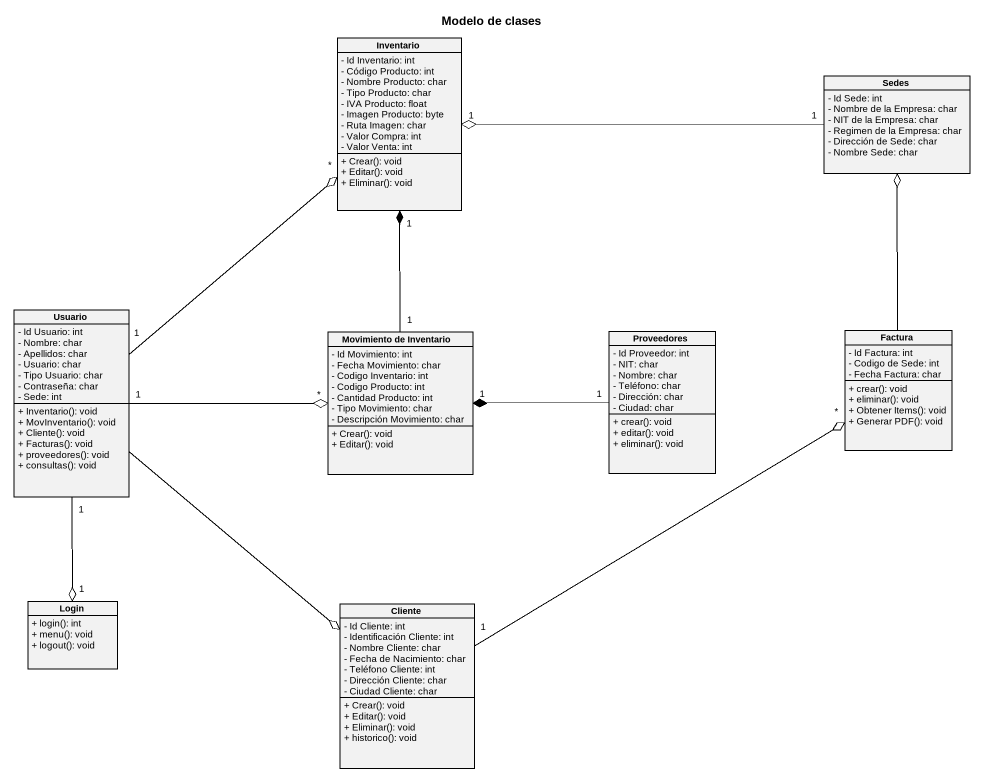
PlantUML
@startuml
title Modelo de clases
hide circle
hide empty members
skinparam classAttributeIconSize 0
class Inventario {
  - Id Inventario: int
  - Código Producto: int
  - Nombre Producto: char
  - Tipo Producto: char
  - IVA Producto: float
  - Imagen Producto: byte
  - Ruta Imagen: char
  - Valor Compra: int
  - Valor Venta: int
  + Crear(): void
  + Editar(): void
  + Eliminar(): void
}
class Sedes {
  - Id Sede: int
  - Nombre de la Empresa: char
  - NIT de la Empresa: char
  - Regimen de la Empresa: char
  - Dirección de Sede: char
  - Nombre Sede: char
}
class Usuario {
  - Id Usuario: int
  - Nombre: char
  - Apellidos: char
  - Usuario: char
  - Tipo Usuario: char
  - Contraseña: char
  - Sede: int
  + Inventario(): void
  + MovInventario(): void
  + Cliente(): void
  + Facturas(): void
  + proveedores(): void
  + consultas(): void
}
class "Movimiento de Inventario" as Movimiento_de_Inventario {
  - Id Movimiento: int
  - Fecha Movimiento: char
  - Codigo Inventario: int
  - Codigo Producto: int
  - Cantidad Producto: int
  - Tipo Movimiento: char
  - Descripción Movimiento: char
  + Crear(): void
  + Editar(): void
}
class Proveedores {
  - Id Proveedor: int
  - NIT: char
  - Nombre: char
  - Teléfono: char
  - Dirección: char
  - Ciudad: char
  + crear(): void
  + editar(): void
  + eliminar(): void
}
class Factura {
  - Id Factura: int
  - Codigo de Sede: int
  - Fecha Factura: char
  + crear(): void
  + eliminar(): void
  + Obtener Items(): void
  + Generar PDF(): void
}
class Login {
  + login(): int
  + menu(): void
  + logout(): void
}
class Cliente {
  - Id Cliente: int
  - Identificación Cliente: int
  - Nombre Cliente: char
  - Fecha de Nacimiento: char
  - Teléfono Cliente: int
  - Dirección Cliente: char
  - Ciudad Cliente: char
  + Crear(): void
  + Editar(): void
  + Eliminar(): void
  + historico(): void
}
Sedes "1" -left-o "1" Inventario
Usuario "1" -up-o "*" Inventario
Usuario "1" -right-o "*" Movimiento_de_Inventario
Usuario "1" --o "1" Login
Usuario --o Cliente
Movimiento_de_Inventario "1" -up-* "1" Inventario
Proveedores "1" -left-* "1" Movimiento_de_Inventario
Factura -up-o Sedes
Cliente "1" -up-o "*" Factura
@enduml
